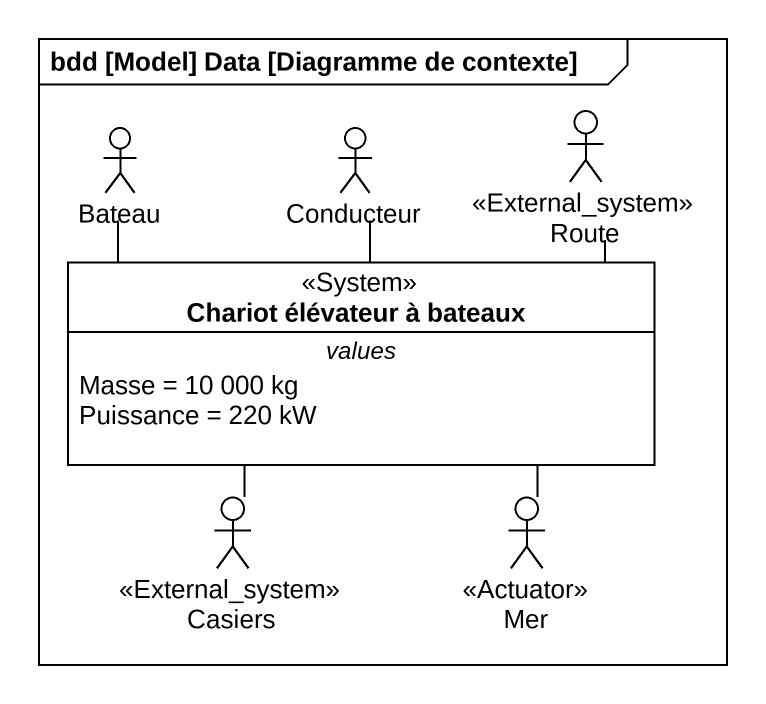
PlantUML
@startuml
mainframe bdd [Model] Data [Diagramme de contexte]
allowmixing
hide circle
hide empty members
actor Bateau
actor Conducteur
actor Route <<External_system>>
class "Chariot élévateur à bateaux" as Chariot_élévateur_à_bateaux <<System>> {
  -- values --
  Masse = 10 000 kg
  Puissance = 220 kW
}
actor Casiers <<External_system>>
actor Mer <<Actuator>>
Bateau -- Chariot_élévateur_à_bateaux
Conducteur -- Chariot_élévateur_à_bateaux
Route -- Chariot_élévateur_à_bateaux
Casiers -up- Chariot_élévateur_à_bateaux
Mer -up- Chariot_élévateur_à_bateaux
@enduml
